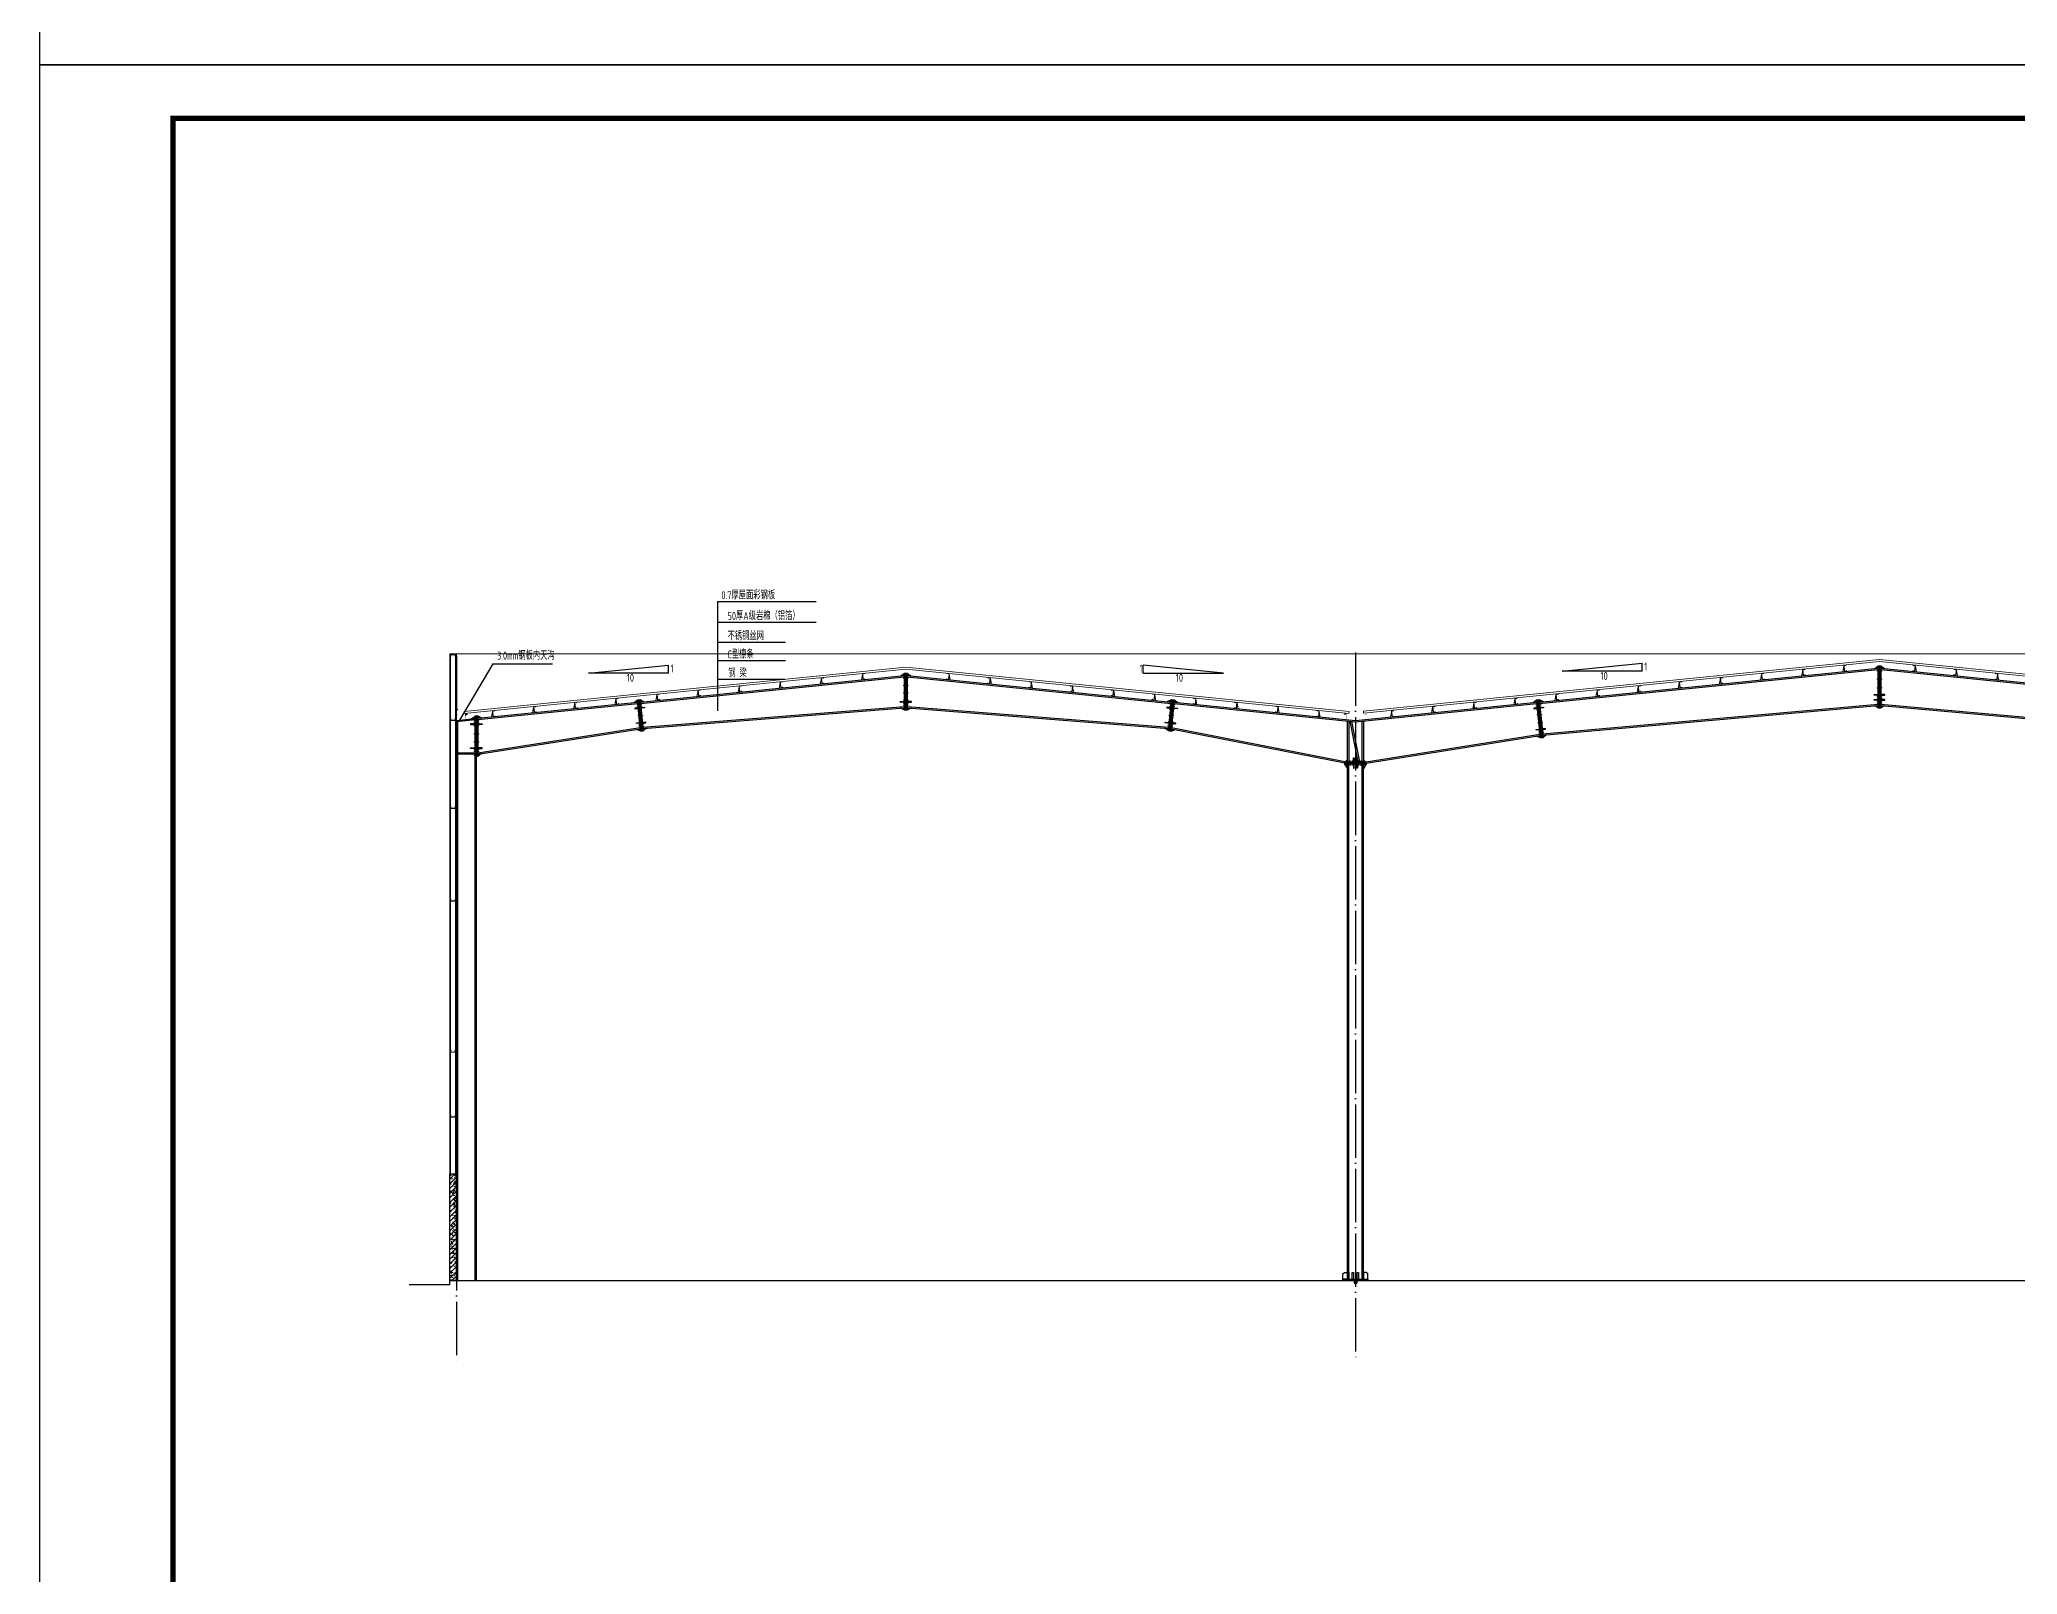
# Model space of a CAD drawing. Extents: x 69728788 to 150676229, y 20164216 to 43663798.
# Drawn here: x 75219157 to 75293299, y 20221766 to 20279316 of the extents above; entities that cross this region are included whole.
import ezdxf

# ---------------------------------------------------------------- set-up
doc = ezdxf.new("R2010")
doc.units = 0
doc.header["$LTSCALE"] = 1000
doc.header["$MEASUREMENT"] = 0
doc.linetypes.add('DOTE', pattern=[2.42, 2, -0.2, 0.02, -0.2])
doc.layers.get('0').update_dxf_attribs({"linetype": 'CONTINUOUS'})
for name, color, linetype, lineweight in [('114', 2, 'CONTINUOUS', 18), ('压型钢板', 136, 'CONTINUOUS', 5), ('填满-深', 8, 'CONTINUOUS', 5), ('檩条', 200, 'CONTINUOUS', 5), ('零部件', 3, 'CONTINUOUS', 5)]:
    doc.layers.add(name, color=color, linetype=linetype, lineweight=lineweight)
for name, color, linetype in [('116', 1, 'CONTINUOUS'), ('14', 2, 'CONTINUOUS'), ('DOTE', 251, 'DOTE'), ('JC', 7, 'CONTINUOUS'), ('PUB_DIM', 3, 'CONTINUOUS'), ('PUB_TEXT', 7, 'CONTINUOUS'), ('PUB_TITLE', 4, 'CONTINUOUS'), ('TEXT', 7, 'CONTINUOUS'), ('外框线', 255, 'CONTINUOUS'), ('文字', 7, 'CONTINUOUS'), ('柱子', 3, 'CONTINUOUS'), ('砖墙', 4, 'CONTINUOUS')]:
    doc.layers.add(name, color=color, linetype=linetype)
doc.styles.add('_HZTXT', font='tssdeng.shx', dxfattribs={"width": 0.8, "bigfont": 'tssdchn.shx'})
doc.styles.add('TSSD_Rein', font='atssdeng.shx', dxfattribs={"width": 0.7, "bigfont": 'atssdchn.shx'})

# ---------------------------------------------------------------- blocks, each defined once
blk = doc.blocks.new('lt')
at = {"layer": '檩条'}
for points in [[(75250103, 20255349), (75250105, 20255329), (75250030, 20255322), (75250008, 20255540), (75250083, 20255548), (75250085, 20255528), (75250080, 20255528), (75250078, 20255542), (75250014, 20255536), (75250035, 20255327), (75250099, 20255333), (75250098, 20255348)], [(75253160, 20255349), (75253158, 20255329), (75253233, 20255322), (75253255, 20255540), (75253180, 20255548), (75253178, 20255528), (75253183, 20255528), (75253184, 20255542), (75253249, 20255536), (75253228, 20255327), (75253163, 20255333), (75253165, 20255348)], [(75242397, 20254578), (75242399, 20254558), (75242325, 20254551), (75242303, 20254770), (75242377, 20254777), (75242379, 20254757), (75242374, 20254757), (75242373, 20254772), (75242308, 20254765), (75242329, 20254556), (75242394, 20254563), (75242392, 20254578)], [(75243938, 20254732), (75243940, 20254713), (75243865, 20254705), (75243843, 20254924), (75243918, 20254931), (75243920, 20254912), (75243915, 20254911), (75243914, 20254926), (75243849, 20254920), (75243870, 20254711), (75243935, 20254717), (75243933, 20254732)], [(75245477, 20254886), (75245479, 20254866), (75245404, 20254859), (75245383, 20255078), (75245457, 20255085), (75245459, 20255065), (75245454, 20255065), (75245453, 20255080), (75245388, 20255073), (75245409, 20254864), (75245474, 20254871), (75245472, 20254886)], [(75247018, 20255040), (75247020, 20255021), (75246945, 20255013), (75246923, 20255232), (75246998, 20255239), (75247000, 20255220), (75246995, 20255219), (75246993, 20255234), (75246929, 20255227), (75246950, 20255019), (75247014, 20255025), (75247013, 20255040)], [(75248560, 20255195), (75248562, 20255175), (75248488, 20255167), (75248466, 20255386), (75248540, 20255394), (75248542, 20255374), (75248537, 20255373), (75248536, 20255388), (75248471, 20255382), (75248492, 20255173), (75248557, 20255179), (75248555, 20255194)], [(75254703, 20255195), (75254701, 20255175), (75254775, 20255167), (75254797, 20255386), (75254722, 20255394), (75254720, 20255374), (75254725, 20255373), (75254727, 20255388), (75254792, 20255382), (75254771, 20255173), (75254706, 20255179), (75254707, 20255194)], [(75256245, 20255040), (75256243, 20255021), (75256318, 20255013), (75256340, 20255232), (75256265, 20255239), (75256263, 20255220), (75256268, 20255219), (75256269, 20255234), (75256334, 20255227), (75256313, 20255019), (75256248, 20255025), (75256250, 20255040)], [(75257786, 20254886), (75257784, 20254866), (75257858, 20254859), (75257880, 20255078), (75257806, 20255085), (75257804, 20255065), (75257809, 20255065), (75257810, 20255080), (75257875, 20255073), (75257854, 20254864), (75257789, 20254871), (75257791, 20254886)], [(75259325, 20254732), (75259323, 20254713), (75259397, 20254705), (75259419, 20254924), (75259345, 20254931), (75259343, 20254912), (75259348, 20254911), (75259349, 20254926), (75259414, 20254920), (75259393, 20254711), (75259328, 20254717), (75259330, 20254732)], [(75260866, 20254578), (75260864, 20254558), (75260938, 20254551), (75260960, 20254770), (75260885, 20254777), (75260884, 20254757), (75260888, 20254757), (75260890, 20254772), (75260955, 20254765), (75260934, 20254556), (75260869, 20254563), (75260871, 20254578)], [(75236234, 20253952), (75236236, 20253932), (75236161, 20253925), (75236139, 20254144), (75236214, 20254151), (75236216, 20254131), (75236211, 20254131), (75236209, 20254146), (75236145, 20254139), (75236166, 20253930), (75236230, 20253937), (75236229, 20253951)], [(75237775, 20254120), (75237777, 20254100), (75237702, 20254092), (75237680, 20254311), (75237755, 20254319), (75237757, 20254299), (75237752, 20254298), (75237750, 20254313), (75237685, 20254307), (75237706, 20254098), (75237771, 20254104), (75237770, 20254119)], [(75239316, 20254270), (75239318, 20254250), (75239243, 20254243), (75239221, 20254462), (75239296, 20254469), (75239298, 20254449), (75239293, 20254449), (75239291, 20254464), (75239227, 20254457), (75239248, 20254248), (75239312, 20254255), (75239311, 20254270)], [(75240857, 20254421), (75240859, 20254401), (75240784, 20254393), (75240762, 20254612), (75240837, 20254620), (75240839, 20254600), (75240834, 20254599), (75240832, 20254614), (75240768, 20254608), (75240789, 20254399), (75240853, 20254405), (75240852, 20254420)], [(75262406, 20254421), (75262404, 20254401), (75262479, 20254393), (75262501, 20254612), (75262426, 20254620), (75262424, 20254600), (75262429, 20254599), (75262430, 20254614), (75262495, 20254608), (75262474, 20254399), (75262409, 20254405), (75262411, 20254420)], [(75263947, 20254270), (75263945, 20254250), (75264020, 20254243), (75264042, 20254462), (75263967, 20254469), (75263965, 20254449), (75263970, 20254449), (75263972, 20254464), (75264036, 20254457), (75264015, 20254248), (75263951, 20254255), (75263952, 20254270)], [(75265488, 20254120), (75265486, 20254100), (75265561, 20254092), (75265583, 20254311), (75265508, 20254319), (75265506, 20254299), (75265511, 20254298), (75265513, 20254313), (75265577, 20254307), (75265556, 20254098), (75265492, 20254104), (75265493, 20254119)], [(75267029, 20253952), (75267027, 20253932), (75267102, 20253925), (75267124, 20254144), (75267049, 20254151), (75267047, 20254131), (75267052, 20254131), (75267053, 20254146), (75267118, 20254139), (75267097, 20253930), (75267033, 20253937), (75267034, 20253951)]]:
    blk.add_lwpolyline(points, close=True, dxfattribs=at)
at = {"layer": '零部件'}
for p, q in [((75250005, 20255510), (75249966, 20255305)), ((75250031, 20255312), (75250010, 20255525)), ((75250016, 20255468), (75250031, 20255312)), ((75253232, 20255312), (75253253, 20255525)), ((75253247, 20255468), (75253232, 20255312)), ((75253257, 20255510), (75253297, 20255305)), ((75242300, 20254739), (75242260, 20254534)), ((75242326, 20254541), (75242304, 20254755)), ((75243841, 20254893), (75243801, 20254689)), ((75243866, 20254695), (75243845, 20254909)), ((75243851, 20254852), (75243866, 20254695)), ((75245380, 20255047), (75245340, 20254842)), ((75245405, 20254849), (75245384, 20255063)), ((75245390, 20255006), (75245405, 20254849)), ((75246920, 20255201), (75246880, 20254997)), ((75246946, 20255003), (75246925, 20255217)), ((75246930, 20255160), (75246946, 20255003)), ((75248463, 20255355), (75248423, 20255151)), ((75248489, 20255157), (75248467, 20255371)), ((75248473, 20255314), (75248489, 20255157)), ((75254774, 20255157), (75254796, 20255371)), ((75254790, 20255314), (75254774, 20255157)), ((75254800, 20255355), (75254840, 20255151)), ((75256317, 20255003), (75256338, 20255217)), ((75256332, 20255160), (75256317, 20255003)), ((75256343, 20255201), (75256382, 20254997)), ((75257857, 20254849), (75257879, 20255063)), ((75257873, 20255006), (75257857, 20254849)), ((75257883, 20255047), (75257923, 20254842)), ((75259396, 20254695), (75259418, 20254909)), ((75259412, 20254852), (75259396, 20254695)), ((75259422, 20254893), (75259462, 20254689)), ((75260937, 20254541), (75260959, 20254755)), ((75260963, 20254739), (75261003, 20254534)), ((75236136, 20254113), (75236096, 20253908)), ((75236162, 20253915), (75236141, 20254128)), ((75237677, 20254280), (75237637, 20254076)), ((75237703, 20254082), (75237682, 20254296)), ((75237687, 20254239), (75237703, 20254082)), ((75239218, 20254431), (75239178, 20254226)), ((75239244, 20254233), (75239223, 20254447)), ((75239228, 20254390), (75239244, 20254233)), ((75240759, 20254581), (75240719, 20254377)), ((75240785, 20254383), (75240764, 20254597)), ((75240769, 20254540), (75240785, 20254383)), ((75242310, 20254698), (75242326, 20254541)), ((75260953, 20254698), (75260937, 20254541)), ((75262478, 20254383), (75262499, 20254597)), ((75262493, 20254540), (75262478, 20254383)), ((75262504, 20254581), (75262543, 20254377)), ((75264019, 20254233), (75264040, 20254447)), ((75264034, 20254390), (75264019, 20254233)), ((75264045, 20254431), (75264084, 20254226)), ((75265560, 20254082), (75265581, 20254296)), ((75265576, 20254239), (75265560, 20254082)), ((75265586, 20254280), (75265626, 20254076)), ((75267101, 20253915), (75267122, 20254128)), ((75267127, 20254113), (75267166, 20253908))]:
    blk.add_line(p, q, dxfattribs=at)
for points in [[(75250003, 20255530), (75250009, 20255530), (75250031, 20255312), (75250025, 20255311)], [(75253259, 20255530), (75253254, 20255530), (75253232, 20255312), (75253238, 20255311)], [(75242298, 20254759), (75242304, 20254760), (75242326, 20254541), (75242320, 20254540)], [(75243839, 20254913), (75243844, 20254914), (75243866, 20254695), (75243860, 20254695)], [(75245378, 20255067), (75245384, 20255068), (75245405, 20254849), (75245399, 20254848)], [(75246918, 20255221), (75246924, 20255222), (75246946, 20255003), (75246940, 20255003)], [(75248461, 20255375), (75248467, 20255376), (75248489, 20255157), (75248483, 20255157)], [(75254802, 20255375), (75254796, 20255376), (75254774, 20255157), (75254780, 20255157)], [(75256344, 20255221), (75256339, 20255222), (75256317, 20255003), (75256323, 20255003)], [(75257885, 20255067), (75257879, 20255068), (75257857, 20254849), (75257863, 20254848)], [(75259424, 20254913), (75259418, 20254914), (75259396, 20254695), (75259402, 20254695)], [(75260965, 20254759), (75260959, 20254760), (75260937, 20254541), (75260943, 20254540)], [(75236134, 20254133), (75236140, 20254133), (75236162, 20253915), (75236156, 20253914)], [(75237675, 20254300), (75237681, 20254301), (75237703, 20254082), (75237697, 20254082)], [(75239216, 20254451), (75239222, 20254452), (75239244, 20254233), (75239238, 20254232)], [(75240757, 20254601), (75240763, 20254602), (75240785, 20254383), (75240779, 20254383)], [(75262505, 20254601), (75262500, 20254602), (75262478, 20254383), (75262484, 20254383)], [(75264047, 20254451), (75264041, 20254452), (75264019, 20254233), (75264025, 20254232)], [(75265588, 20254300), (75265582, 20254301), (75265560, 20254082), (75265566, 20254082)], [(75267129, 20254133), (75267123, 20254133), (75267101, 20253915), (75267107, 20253914)]]:
    blk.add_lwpolyline(points, close=True, dxfattribs=at)

msp = doc.modelspace()

# ---------------------------------------------------------------- hatches: boundary and pattern name
at = {"layer": '填满-深'}
h = msp.add_hatch(dxfattribs=at)
h.set_pattern_fill('钢筋混凝土', color=256, scale=50, style=0)
h.set_pattern_definition([(45, (-216205.88, -58578.23), (-88.38834765, 88.38834765), []), (50, (-216205.88, -58578.23), (358.6300913, -31.3760675), [37.5, -412.5]), (355, (-216205.88, -58578.23), (-69.3756668, 376.0960669), [30, -330]), (100.4514, (-216176, -58580.84), (289.2546909, 344.719771), [31.870095, -350.571056]), (46.1842, (-216205.88, -58478.23), (533.6205243, -82.7595072), [56.25, -618.75]), (96.6356, (-216161.4, -58485.1), (467.3313528, 487.0589355), [47.805144, -525.8565]), (351.1842, (-216205.9, -58478.23), (467.3309726, 487.0593005), [45, -495]), (21, (-216155.88, -58503.23), (298.4535261, -201.3094453), [37.5, -412.5]), (326, (-216155.88, -58503.23), (121.657666, 362.5750225), [30, -330]), (71.4514, (-216131, -58520), (420.1113143, 161.2652484), [31.870095, -350.571056]), (37.5, (-216205.88, -58578.23), (6.07992766, 166.44692692), [0, -326, 0, -335, 0, -331.25]), (7.5, (-216205.88, -58578.23), (131.53476872, 197.20585594), [0, -191, 0, -318.5, 0, -126.25]), (327.5, (-216317.38, -58578.23), (266.91121809, -11.27743587), [0, -125, 0, -390, 0, -517.5]), (317.5, (-216367.38, -58578.23), (291.5930847, 50.0524912), [0, -162.5, 0, -259, 0, -367.5])])
h.paths.add_polyline_path([(75234781, 20236787), (75234766, 20236787), (75234766, 20236727), (75234746, 20236727), (75234746, 20236732), (75234761, 20236732), (75234761, 20236782), (75234571, 20236782), (75234571, 20236732), (75234586, 20236732), (75234586, 20236727), (75234566, 20236727), (75234566, 20236787), (75234531, 20236787), (75234531, 20232787), (75234781, 20232787)])

# ---------------------------------------------------------------- linework, layer by layer
msp.add_line((75279231, 20255636, -749), (75279231, 20255936, -749))
msp.add_line((75279231, 20255636, -749), (75279231, 20255936, -749))
at = {"const_width": 10}
for points in [[(75234831, 20254167), (75234831, 20254187), (75234781, 20254187), (75234781, 20253787), (75235128, 20253821), (75235128, 20254022), (75235181, 20254022), (75235181, 20254002)], [(75268479, 20253786), (75268479, 20253786), (75268479, 20253786), (75268479, 20253786), (75268132, 20253821), (75268132, 20254026), (75268079, 20254026), (75268079, 20254006)], [(75268484, 20253786), (75268484, 20253786), (75268484, 20253786), (75268484, 20253786), (75268830, 20253821), (75268830, 20254026), (75268884, 20254026), (75268884, 20254006)]]:
    msp.add_lwpolyline(points, dxfattribs=at)
for points in [[(75234831, 20254167), (75234831, 20254187), (75234781, 20254187)], [(75235181, 20254002), (75235181, 20254022), (75235128, 20254022), (75235128, 20253969)], [(75268132, 20254026), (75268079, 20254026), (75268079, 20254006)]]:
    msp.add_lwpolyline(points)
at = {"layer": '114', "ltscale": 100}
for p, q in [((75251531, 20255512), (75251731, 20255512)), ((75288031, 20255792), (75288231, 20255792)), ((75288031, 20255651), (75288231, 20255651)), ((75251531, 20255371), (75251731, 20255371)), ((75251531, 20255095), (75251731, 20255095)), ((75251531, 20254819), (75251731, 20254819)), ((75288031, 20255331), (75288231, 20255331)), ((75288031, 20255011), (75288231, 20255011)), ((75241527, 20254506), (75241726, 20254526)), ((75241541, 20254367), (75241740, 20254387)), ((75241548, 20254297), (75241747, 20254317)), ((75241582, 20253963), (75241781, 20253983)), ((75251531, 20254544), (75251731, 20254544)), ((75251531, 20254429), (75251731, 20254429)), ((75251531, 20254359), (75251731, 20254359)), ((75251531, 20254219), (75251731, 20254219)), ((75261482, 20253984), (75261681, 20253964)), ((75261506, 20254218), (75261705, 20254198)), ((75261515, 20254317), (75261714, 20254297)), ((75261522, 20254387), (75261721, 20254367)), ((75261536, 20254526), (75261735, 20254506)), ((75275227, 20254506), (75275426, 20254526)), ((75275241, 20254367), (75275440, 20254387)), ((75275248, 20254297), (75275447, 20254317)), ((75275279, 20253991), (75275478, 20254011)), ((75288031, 20254692), (75288231, 20254692)), ((75288031, 20254622), (75288231, 20254622)), ((75288031, 20254507), (75288231, 20254507)), ((75288031, 20254437), (75288231, 20254437)), ((75288031, 20254297), (75288231, 20254297)), ((75235431, 20253912), (75235631, 20253912)), ((75235431, 20253771), (75235631, 20253771)), ((75235431, 20253701), (75235631, 20253701)), ((75235431, 20253586), (75235631, 20253586)), ((75235431, 20253288), (75235631, 20253288)), ((75241615, 20253628), (75241814, 20253648)), ((75241622, 20253559), (75241821, 20253578)), ((75241636, 20253419), (75241835, 20253439)), ((75261428, 20253441), (75261627, 20253421)), ((75261442, 20253580), (75261641, 20253560)), ((75261449, 20253650), (75261648, 20253630)), ((75261459, 20253749), (75261658, 20253729)), ((75275310, 20253685), (75275509, 20253704)), ((75275340, 20253379), (75275539, 20253399)), ((75275347, 20253310), (75275546, 20253329)), ((75235431, 20252990), (75235631, 20252990)), ((75235431, 20252691), (75235631, 20252691)), ((75235431, 20252621), (75235631, 20252621)), ((75275361, 20253170), (75275560, 20253190)), ((75235431, 20252481), (75235631, 20252481)), ((75268131, 20252091), (75268133, 20252291)), ((75268281, 20252090), (75268283, 20252290)), ((75268356, 20252089), (75268358, 20252289)), ((75268606, 20252086), (75268608, 20252286)), ((75268681, 20252085), (75268683, 20252285)), ((75268831, 20252084), (75268833, 20252284))]:
    msp.add_line(p, q, dxfattribs=at)
at = {"layer": '114', "color": 1, "lineweight": 70, "ltscale": 100}
for p, q in [((75251581, 20255512), (75251681, 20255512)), ((75288081, 20255792), (75288181, 20255792)), ((75288081, 20255651), (75288181, 20255651)), ((75251581, 20255371), (75251681, 20255371)), ((75251581, 20255095), (75251681, 20255095)), ((75251581, 20254819), (75251681, 20254819)), ((75288081, 20255331), (75288181, 20255331)), ((75288081, 20255011), (75288181, 20255011)), ((75241577, 20254511), (75241677, 20254521)), ((75241591, 20254372), (75241691, 20254382)), ((75241598, 20254302), (75241698, 20254312)), ((75241632, 20253968), (75241731, 20253978)), ((75251581, 20254544), (75251681, 20254544)), ((75251581, 20254429), (75251681, 20254429)), ((75251581, 20254359), (75251681, 20254359)), ((75251581, 20254219), (75251681, 20254219)), ((75261532, 20253979), (75261631, 20253969)), ((75261555, 20254213), (75261655, 20254203)), ((75261565, 20254312), (75261665, 20254302)), ((75261572, 20254382), (75261672, 20254372)), ((75261586, 20254521), (75261686, 20254511)), ((75275277, 20254511), (75275377, 20254521)), ((75275291, 20254372), (75275391, 20254382)), ((75275298, 20254302), (75275398, 20254312)), ((75275329, 20253996), (75275428, 20254006)), ((75288081, 20254692), (75288181, 20254692)), ((75288081, 20254622), (75288181, 20254622)), ((75288081, 20254507), (75288181, 20254507)), ((75288081, 20254437), (75288181, 20254437)), ((75288081, 20254297), (75288181, 20254297)), ((75235481, 20253912), (75235581, 20253912)), ((75235481, 20253771), (75235581, 20253771)), ((75235481, 20253701), (75235581, 20253701)), ((75235481, 20253586), (75235581, 20253586)), ((75235481, 20253288), (75235581, 20253288)), ((75241665, 20253633), (75241765, 20253643)), ((75241672, 20253564), (75241771, 20253573)), ((75241686, 20253424), (75241785, 20253434)), ((75261478, 20253436), (75261577, 20253426)), ((75261492, 20253575), (75261591, 20253565)), ((75261498, 20253645), (75261598, 20253635)), ((75261508, 20253744), (75261608, 20253734)), ((75275359, 20253690), (75275459, 20253699)), ((75275390, 20253384), (75275489, 20253394)), ((75275397, 20253315), (75275496, 20253325)), ((75235481, 20252990), (75235581, 20252990)), ((75235481, 20252691), (75235581, 20252691)), ((75235481, 20252621), (75235581, 20252621)), ((75275411, 20253175), (75275510, 20253185)), ((75235481, 20252481), (75235581, 20252481)), ((75268131, 20252141), (75268133, 20252241)), ((75268281, 20252140), (75268283, 20252240)), ((75268356, 20252139), (75268358, 20252239)), ((75268606, 20252136), (75268608, 20252236)), ((75268681, 20252135), (75268683, 20252235)), ((75268831, 20252134), (75268833, 20252234))]:
    msp.add_line(p, q, dxfattribs=at)
at = {"layer": '116'}
for p, q in [((75268431, 20232787), (75268431, 20232687)), ((75268431, 20232687), (75268531, 20232687)), ((75268446, 20232787), (75268446, 20232687)), ((75268516, 20232787), (75268516, 20232687)), ((75268531, 20232787), (75268531, 20232687))]:
    msp.add_line(p, q, dxfattribs=at)
at = {"layer": '14', "ltscale": 100}
for p, q in [((75251442, 20255453), (75251581, 20255557)), ((75251562, 20255465), (75251442, 20255453)), ((75251581, 20255487), (75251562, 20255465)), ((75251581, 20254172), (75251581, 20255557)), ((75251581, 20255557), (75251631, 20255557)), ((75251581, 20255557), (75251581, 20255487)), ((75251631, 20254172), (75251631, 20255557)), ((75251631, 20255557), (75251681, 20255557)), ((75251631, 20255557), (75251631, 20254172)), ((75251681, 20255557), (75251681, 20254172)), ((75251681, 20255487), (75251681, 20255557)), ((75251681, 20255557), (75251821, 20255453)), ((75251701, 20255465), (75251681, 20255487)), ((75251821, 20255453), (75251701, 20255465)), ((75287952, 20255734), (75288081, 20255832)), ((75288062, 20255745), (75287952, 20255734)), ((75288081, 20255767), (75288062, 20255745)), ((75288081, 20254252), (75288081, 20255837)), ((75288081, 20255837), (75288131, 20255837)), ((75288081, 20255832), (75288081, 20255767)), ((75288131, 20254252), (75288131, 20255837)), ((75288131, 20255837), (75288181, 20255837)), ((75288131, 20255837), (75288131, 20254252)), ((75288181, 20255837), (75288181, 20254252)), ((75288181, 20255767), (75288181, 20255832)), ((75288181, 20255832), (75288311, 20255734)), ((75288201, 20255745), (75288181, 20255767)), ((75288311, 20255734), (75288201, 20255745)), ((75287931, 20254737), (75287931, 20254762)), ((75287931, 20254762), (75288081, 20254762)), ((75288081, 20254737), (75287931, 20254737)), ((75288081, 20254762), (75288081, 20254737)), ((75288331, 20254762), (75288181, 20254762)), ((75288181, 20254762), (75288181, 20254737)), ((75288181, 20254737), (75288331, 20254737)), ((75288331, 20254737), (75288331, 20254762)), ((75241447, 20254453), (75241573, 20254556)), ((75241562, 20254465), (75241447, 20254453)), ((75241603, 20254258), (75241473, 20254245)), ((75241473, 20254245), (75241476, 20254220)), ((75241476, 20254220), (75241605, 20254233)), ((75241580, 20254487), (75241562, 20254465)), ((75241573, 20254556), (75241622, 20254561)), ((75241690, 20253379), (75241573, 20254556)), ((75241573, 20254556), (75241580, 20254487)), ((75241605, 20254233), (75241603, 20254258)), ((75241622, 20254561), (75241672, 20254566)), ((75241622, 20254561), (75241740, 20253384)), ((75241740, 20253384), (75241622, 20254561)), ((75241672, 20254566), (75241790, 20253389)), ((75241679, 20254497), (75241672, 20254566)), ((75241672, 20254566), (75241815, 20254490)), ((75241701, 20254479), (75241679, 20254497)), ((75241815, 20254490), (75241701, 20254479)), ((75241702, 20254268), (75241831, 20254281)), ((75241705, 20254243), (75241702, 20254268)), ((75241834, 20254256), (75241705, 20254243)), ((75241831, 20254281), (75241834, 20254256)), ((75251421, 20254474), (75251421, 20254499)), ((75251421, 20254499), (75251581, 20254499)), ((75251581, 20254474), (75251421, 20254474)), ((75251442, 20254253), (75251561, 20254262)), ((75251581, 20254174), (75251442, 20254253)), ((75251561, 20254262), (75251581, 20254244)), ((75251581, 20254499), (75251581, 20254474)), ((75251581, 20254244), (75251581, 20254174)), ((75251631, 20254172), (75251581, 20254172)), ((75251681, 20254172), (75251631, 20254172)), ((75251841, 20254499), (75251681, 20254499)), ((75251681, 20254499), (75251681, 20254474)), ((75251681, 20254474), (75251841, 20254474)), ((75251681, 20254244), (75251701, 20254262)), ((75251821, 20254253), (75251681, 20254174)), ((75251681, 20254174), (75251681, 20254244)), ((75251701, 20254262), (75251821, 20254253)), ((75251841, 20254474), (75251841, 20254499)), ((75261412, 20254283), (75261409, 20254258)), ((75261409, 20254258), (75261558, 20254243)), ((75261561, 20254268), (75261412, 20254283)), ((75261442, 20254491), (75261591, 20254566)), ((75261562, 20254479), (75261442, 20254491)), ((75261473, 20253391), (75261591, 20254566)), ((75261640, 20254561), (75261523, 20253386)), ((75261523, 20253386), (75261640, 20254561)), ((75261558, 20254243), (75261561, 20254268)), ((75261584, 20254497), (75261562, 20254479)), ((75261690, 20254556), (75261573, 20253381)), ((75261591, 20254566), (75261584, 20254497)), ((75261591, 20254566), (75261640, 20254561)), ((75261640, 20254561), (75261690, 20254556)), ((75261658, 20254233), (75261660, 20254258)), ((75261807, 20254218), (75261658, 20254233)), ((75261660, 20254258), (75261810, 20254243)), ((75261683, 20254487), (75261690, 20254556)), ((75261701, 20254465), (75261683, 20254487)), ((75261690, 20254556), (75261820, 20254453)), ((75261820, 20254453), (75261701, 20254465)), ((75261810, 20254243), (75261807, 20254218)), ((75275142, 20254453), (75275273, 20254556)), ((75275262, 20254465), (75275142, 20254453)), ((75275303, 20254258), (75275173, 20254245)), ((75275173, 20254245), (75275176, 20254220)), ((75275176, 20254220), (75275305, 20254233)), ((75275280, 20254487), (75275262, 20254465)), ((75275273, 20254556), (75275322, 20254561)), ((75275415, 20253130), (75275273, 20254556)), ((75275273, 20254556), (75275280, 20254487)), ((75275305, 20254233), (75275303, 20254258)), ((75275322, 20254561), (75275372, 20254566)), ((75275322, 20254561), (75275465, 20253135)), ((75275465, 20253135), (75275322, 20254561)), ((75275372, 20254566), (75275515, 20253140)), ((75275379, 20254497), (75275372, 20254566)), ((75275372, 20254566), (75275520, 20254491)), ((75275401, 20254479), (75275379, 20254497)), ((75275520, 20254491), (75275401, 20254479)), ((75275402, 20254268), (75275531, 20254281)), ((75275405, 20254243), (75275402, 20254268)), ((75275534, 20254256), (75275405, 20254243)), ((75275531, 20254281), (75275534, 20254256)), ((75287931, 20254552), (75287931, 20254577)), ((75287931, 20254577), (75288081, 20254577)), ((75288081, 20254552), (75287931, 20254552)), ((75287952, 20254330), (75288061, 20254340)), ((75288081, 20254257), (75287952, 20254330)), ((75288061, 20254340), (75288081, 20254322)), ((75288081, 20254577), (75288081, 20254552)), ((75288081, 20254322), (75288081, 20254257)), ((75288131, 20254252), (75288081, 20254252)), ((75288181, 20254252), (75288131, 20254252)), ((75288331, 20254577), (75288181, 20254577)), ((75288181, 20254577), (75288181, 20254552)), ((75288181, 20254552), (75288331, 20254552)), ((75288181, 20254322), (75288201, 20254340)), ((75288311, 20254330), (75288181, 20254257)), ((75288181, 20254257), (75288181, 20254322)), ((75288201, 20254340), (75288311, 20254330)), ((75288331, 20254552), (75288331, 20254577)), ((75234781, 20253787), (75235481, 20253857)), ((75235481, 20253806), (75234781, 20253736)), ((75234781, 20253736), (75234781, 20253787)), ((75235481, 20253656), (75235311, 20253656)), ((75235311, 20253656), (75235311, 20253631)), ((75235311, 20253631), (75235481, 20253631)), ((75235342, 20253843), (75235481, 20253947)), ((75235462, 20253855), (75235342, 20253843)), ((75235481, 20253877), (75235462, 20253855)), ((75235481, 20252436), (75235481, 20253959)), ((75235481, 20253959), (75235531, 20253959)), ((75235481, 20253947), (75235481, 20253877)), ((75235481, 20253857), (75235481, 20253806)), ((75235481, 20253631), (75235481, 20253656)), ((75235531, 20253959), (75235531, 20252436)), ((75235531, 20252436), (75235531, 20253959)), ((75235531, 20253959), (75235581, 20253959)), ((75235581, 20253959), (75235581, 20252436)), ((75235581, 20253887), (75235581, 20253957)), ((75235581, 20253957), (75235721, 20253881)), ((75235601, 20253869), (75235581, 20253887)), ((75235581, 20253656), (75235751, 20253656)), ((75235581, 20253631), (75235581, 20253656)), ((75235751, 20253631), (75235581, 20253631)), ((75235721, 20253881), (75235601, 20253869)), ((75235751, 20253656), (75235751, 20253631)), ((75241529, 20253692), (75241658, 20253704)), ((75241531, 20253667), (75241529, 20253692)), ((75241660, 20253680), (75241531, 20253667)), ((75241548, 20253448), (75241662, 20253466)), ((75241690, 20253379), (75241548, 20253448)), ((75241658, 20253704), (75241660, 20253680)), ((75241662, 20253466), (75241683, 20253449)), ((75241683, 20253449), (75241690, 20253379)), ((75241740, 20253384), (75241690, 20253379)), ((75241790, 20253389), (75241740, 20253384)), ((75241887, 20253727), (75241757, 20253714)), ((75241757, 20253714), (75241760, 20253690)), ((75241760, 20253690), (75241889, 20253702)), ((75241783, 20253461), (75241801, 20253482)), ((75241790, 20253391), (75241783, 20253461)), ((75241915, 20253491), (75241790, 20253391)), ((75241801, 20253482), (75241915, 20253491)), ((75241889, 20253702), (75241887, 20253727)), ((75261473, 20253391), (75261343, 20253492)), ((75261343, 20253492), (75261462, 20253482)), ((75261353, 20253701), (75261356, 20253726)), ((75261503, 20253686), (75261353, 20253701)), ((75261356, 20253726), (75261505, 20253711)), ((75261462, 20253482), (75261480, 20253461)), ((75261480, 20253461), (75261473, 20253391)), ((75261523, 20253386), (75261473, 20253391)), ((75261505, 20253711), (75261503, 20253686)), ((75261573, 20253381), (75261523, 20253386)), ((75261572, 20253377), (75261579, 20253447)), ((75261719, 20253440), (75261572, 20253377)), ((75261579, 20253447), (75261601, 20253463)), ((75261601, 20253463), (75261719, 20253440)), ((75261605, 20253701), (75261602, 20253676)), ((75261602, 20253676), (75261751, 20253661)), ((75261754, 20253686), (75261605, 20253701)), ((75261751, 20253661), (75261754, 20253686)), ((75268181, 20252241), (75268181, 20253766)), ((75268181, 20253766), (75268231, 20253761)), ((75268231, 20253761), (75268231, 20252240)), ((75268581, 20252236), (75268281, 20253756)), ((75268281, 20253756), (75268331, 20253751)), ((75268331, 20253751), (75268631, 20252236)), ((75268731, 20253761), (75268781, 20253766)), ((75268731, 20252235), (75268731, 20253761)), ((75268781, 20253766), (75268781, 20252234)), ((75275253, 20253443), (75275383, 20253456)), ((75275256, 20253418), (75275253, 20253443)), ((75275385, 20253431), (75275256, 20253418)), ((75275383, 20253456), (75275385, 20253431)), ((75275612, 20253479), (75275482, 20253466)), ((75275482, 20253466), (75275485, 20253441)), ((75275485, 20253441), (75275614, 20253454)), ((75275645, 20253245), (75275515, 20253143)), ((75275526, 20253234), (75275645, 20253245)), ((75275614, 20253454), (75275612, 20253479)), ((75234831, 20252576), (75235481, 20252576)), ((75234831, 20252526), (75234831, 20252576)), ((75235481, 20252526), (75234831, 20252526)), ((75235311, 20252736), (75235311, 20252761)), ((75235311, 20252761), (75235481, 20252761)), ((75235481, 20252736), (75235311, 20252736)), ((75235481, 20252761), (75235481, 20252736)), ((75235481, 20252576), (75235481, 20252526)), ((75235751, 20252761), (75235581, 20252761)), ((75235581, 20252761), (75235581, 20252736)), ((75235581, 20252736), (75235751, 20252736)), ((75235720, 20252547), (75235581, 20252436)), ((75235581, 20252506), (75235601, 20252529)), ((75235581, 20252436), (75235581, 20252506)), ((75235601, 20252529), (75235720, 20252547)), ((75235751, 20252736), (75235751, 20252761)), ((75275268, 20253198), (75275387, 20253217)), ((75275415, 20253130), (75275268, 20253198)), ((75275387, 20253217), (75275408, 20253200)), ((75275408, 20253200), (75275415, 20253130)), ((75275465, 20253135), (75275415, 20253130)), ((75275515, 20253140), (75275465, 20253135)), ((75275508, 20253212), (75275526, 20253234)), ((75275515, 20253143), (75275508, 20253212)), ((75235531, 20252436), (75235481, 20252436)), ((75235581, 20252436), (75235531, 20252436)), ((75268081, 20252142), (75268082, 20252192)), ((75268881, 20252133), (75268081, 20252142)), ((75268082, 20252242), (75268882, 20252233)), ((75268082, 20252192), (75268082, 20252242)), ((75268882, 20252183), (75268082, 20252192)), ((75268082, 20252192), (75268882, 20252183)), ((75268181, 20251996), (75268086, 20252142)), ((75268086, 20252142), (75268161, 20252141)), ((75268161, 20252141), (75268181, 20252121)), ((75268231, 20252240), (75268181, 20252241)), ((75268181, 20252121), (75268181, 20251996)), ((75268406, 20252138), (75268405, 20251993)), ((75268405, 20251993), (75268430, 20251993)), ((75268431, 20252138), (75268406, 20252138)), ((75268408, 20252238), (75268409, 20252383)), ((75268433, 20252238), (75268408, 20252238)), ((75268409, 20252383), (75268434, 20252383)), ((75268430, 20251993), (75268431, 20252138)), ((75268434, 20252383), (75268433, 20252238)), ((75268530, 20251992), (75268531, 20252137)), ((75268555, 20251992), (75268530, 20251992)), ((75268531, 20252137), (75268556, 20252137)), ((75268534, 20252382), (75268533, 20252237)), ((75268533, 20252237), (75268558, 20252237)), ((75268559, 20252382), (75268534, 20252382)), ((75268556, 20252137), (75268555, 20251992)), ((75268558, 20252237), (75268559, 20252382)), ((75268631, 20252236), (75268581, 20252236)), ((75268781, 20252234), (75268731, 20252235)), ((75268781, 20252114), (75268801, 20252134)), ((75268876, 20252133), (75268781, 20251989)), ((75268781, 20251989), (75268781, 20252114)), ((75268801, 20252134), (75268876, 20252133)), ((75268882, 20252183), (75268881, 20252133)), ((75268882, 20252233), (75268882, 20252183)), ((75268016, 20233032), (75268071, 20233087)), ((75268016, 20232837), (75268016, 20233032)), ((75268016, 20232787), (75268016, 20232837)), ((75268016, 20232837), (75268946, 20232837)), ((75268161, 20232837), (75268016, 20232837)), ((75268946, 20232787), (75268016, 20232787)), ((75268071, 20233087), (75268181, 20233087)), ((75268181, 20232857), (75268161, 20232837)), ((75268181, 20233087), (75268181, 20232857)), ((75268181, 20232837), (75268181, 20233087)), ((75268181, 20233087), (75268231, 20233087)), ((75268231, 20232837), (75268181, 20232837)), ((75268231, 20233087), (75268231, 20232837)), ((75268365, 20232837), (75268365, 20233087)), ((75268365, 20233087), (75268415, 20233087)), ((75268415, 20232837), (75268365, 20232837)), ((75268415, 20233087), (75268415, 20232837)), ((75268548, 20232837), (75268548, 20233087)), ((75268548, 20233087), (75268598, 20233087)), ((75268598, 20232837), (75268548, 20232837)), ((75268598, 20233087), (75268598, 20232837)), ((75268731, 20232837), (75268731, 20233087)), ((75268731, 20233087), (75268781, 20233087)), ((75268781, 20232837), (75268731, 20232837)), ((75268781, 20233087), (75268781, 20232857)), ((75268891, 20233087), (75268781, 20233087)), ((75268781, 20233087), (75268781, 20232837)), ((75268781, 20232857), (75268801, 20232837)), ((75268801, 20232837), (75268946, 20232837)), ((75268946, 20233032), (75268891, 20233087)), ((75268946, 20232837), (75268946, 20233032)), ((75268946, 20232837), (75268946, 20232787))]:
    msp.add_line(p, q, dxfattribs=at)
at = {"layer": 'DOTE'}
for p, q in [((75268481, 20256331), (75268481, 20229787)), ((75234781, 20256193), (75234781, 20229787))]:
    msp.add_line(p, q, dxfattribs=at)
at = {"layer": 'JC'}
for p, q in [((75239731, 20255563, -749), (75242731, 20255863, -749)), ((75242731, 20255563, -749), (75239731, 20255563, -749)), ((75242731, 20255563, -749), (75242731, 20255863, -749)), ((75260532, 20255563, -749), (75260532, 20255863, -749)), ((75263532, 20255563, -749), (75260532, 20255863, -749)), ((75260532, 20255563, -749), (75263532, 20255563, -749)), ((75276231, 20255636, -749), (75279231, 20255936, -749)), ((75279231, 20255636, -749), (75276231, 20255636, -749))]:
    msp.add_line(p, q, dxfattribs=at)
at = {"layer": 'PUB_DIM'}
for p, q in [((75244567, 20258242), (75248263, 20258242)), ((75244567, 20258242), (75244567, 20254151)), ((75244567, 20257477), (75248263, 20257477)), ((75244567, 20256723), (75247123, 20256723)), ((75244567, 20256035), (75247113, 20256035)), ((75244567, 20255331), (75247088, 20255331))]:
    msp.add_line(p, q, dxfattribs=at)
at = {"layer": 'PUB_TITLE'}
for points in [[(75219157, 20278366), (75367757, 20278366), (75367757, 20362366), (75219157, 20362366)], [(75219157, 20194366), (75367757, 20194366), (75367757, 20278366), (75219157, 20278366)]]:
    msp.add_lwpolyline(points, close=True, dxfattribs=at)
at = {"layer": 'PUB_TITLE', "const_width": 200}
msp.add_lwpolyline([(75224157, 20196366), (75365757, 20196366), (75365757, 20276366), (75224157, 20276366)], close=True, dxfattribs=at)
at = {"layer": '压型钢板'}
for p, q in [((75234531, 20256287), (75341131, 20256287)), ((75234566, 20256287), (75234531, 20256287)), ((75234531, 20256287), (75234531, 20236787)), ((75234566, 20256252), (75234746, 20256252)), ((75234566, 20256252), (75234746, 20256252)), ((75234566, 20236787), (75234566, 20256252)), ((75234781, 20256287), (75234746, 20256287)), ((75234746, 20256252), (75234746, 20236787)), ((75234781, 20236787), (75234781, 20256287)), ((75235070, 20254126), (75251631, 20255783)), ((75235077, 20254052), (75251631, 20255707)), ((75268248, 20254121), (75251631, 20255783)), ((75268240, 20254046), (75251631, 20255707)), ((75268784, 20254133), (75288131, 20256068)), ((75268791, 20254058), (75288131, 20255992)), ((75307240, 20254157), (75288131, 20256068)), ((75307232, 20254082), (75288131, 20255992)), ((75235077, 20254052), (75235070, 20254126)), ((75268240, 20254046), (75268248, 20254121)), ((75268791, 20254058), (75268784, 20254133)), ((75234531, 20236787), (75234531, 20236787)), ((75234746, 20236787), (75234746, 20236787))]:
    msp.add_line(p, q, dxfattribs=at)
at = {"layer": '外框线', "const_width": 50}
msp.add_lwpolyline([(75233004, 20232637), (75234531, 20232637), (75234531, 20232787), (75341131, 20232787), (75341131, 20232637), (75341627, 20232637)], dxfattribs=at)
at = {"layer": '文字', "linetype": 'ByBlock', "ltscale": 500}
for q in [(75234898, 20253798), (75238380, 20255905)]:
    msp.add_line((75236143, 20255905), q, dxfattribs=at)
at = {"layer": '柱子', "ltscale": 100}
for p, q in [((75241681, 20254477), (75251581, 20255467)), ((75251681, 20255467), (75261582, 20254477)), ((75275381, 20254477), (75288081, 20255747)), ((75275386, 20254427), (75288081, 20255696)), ((75288181, 20255747), (75300882, 20254477)), ((75288181, 20255696), (75300877, 20254427)), ((75241686, 20254427), (75251581, 20255416)), ((75251681, 20255416), (75261577, 20254427)), ((75235581, 20253867), (75241582, 20254467)), ((75235581, 20253816), (75241587, 20254417)), ((75241776, 20253530), (75251581, 20254314)), ((75241781, 20253481), (75251581, 20254264)), ((75251681, 20254314), (75261487, 20253530)), ((75251681, 20254264), (75261482, 20253481)), ((75261676, 20254417), (75268481, 20253736)), ((75261681, 20254467), (75268481, 20253787)), ((75268481, 20253787), (75275282, 20254467)), ((75268481, 20253736), (75275287, 20254417)), ((75275501, 20253282), (75288081, 20254392)), ((75275506, 20253232), (75288081, 20254342)), ((75288181, 20254392), (75300759, 20253282)), ((75288181, 20254342), (75300754, 20253232)), ((75234781, 20253736), (75234831, 20253741)), ((75234781, 20232787), (75234781, 20253736)), ((75234831, 20232787), (75234831, 20253741)), ((75235581, 20252576), (75241676, 20253519)), ((75235581, 20252526), (75241681, 20253469)), ((75261581, 20253467), (75268082, 20252191)), ((75261586, 20253517), (75268082, 20252242)), ((75268882, 20252233), (75275401, 20253270)), ((75268882, 20252182), (75275406, 20253220)), ((75235481, 20232787), (75235481, 20252436)), ((75235481, 20252436), (75235531, 20252436)), ((75235531, 20232787), (75235531, 20252436)), ((75268181, 20232837), (75268181, 20252141)), ((75268181, 20252141), (75268231, 20252140)), ((75268231, 20232837), (75268231, 20252140)), ((75268731, 20232837), (75268731, 20252135)), ((75268731, 20252135), (75268781, 20252134)), ((75268781, 20232837), (75268781, 20252134))]:
    msp.add_line(p, q, dxfattribs=at)
at = {"layer": '檩条', "lineweight": 0}
for p, q in [((75234566, 20256192), (75234566, 20256252)), ((75234566, 20256252), (75234746, 20256252)), ((75234741, 20256247), (75234571, 20256247)), ((75234571, 20256247), (75234571, 20256247)), ((75234571, 20256247), (75234571, 20256197)), ((75234741, 20256197), (75234741, 20256247)), ((75234746, 20256252), (75234746, 20256192)), ((75234586, 20256192), (75234566, 20256192)), ((75234571, 20256197), (75234586, 20256197)), ((75234586, 20256197), (75234586, 20256192)), ((75234726, 20256192), (75234726, 20256197)), ((75234726, 20256197), (75234741, 20256197)), ((75234746, 20256192), (75234726, 20256192)), ((75234566, 20253787), (75234566, 20253847)), ((75234566, 20253847), (75234586, 20253847)), ((75234746, 20253787), (75234566, 20253787)), ((75234586, 20253842), (75234571, 20253842)), ((75234571, 20253842), (75234571, 20253792)), ((75234571, 20253792), (75234741, 20253792)), ((75234586, 20253847), (75234586, 20253842)), ((75234726, 20253847), (75234746, 20253847)), ((75234726, 20253842), (75234726, 20253847)), ((75234741, 20253842), (75234726, 20253842)), ((75234741, 20253792), (75234741, 20253842)), ((75234741, 20253792), (75234741, 20253792)), ((75234746, 20253847), (75234746, 20253787)), ((75234566, 20250489), (75234566, 20250549)), ((75234566, 20250549), (75234586, 20250549)), ((75234746, 20250489), (75234566, 20250489)), ((75234586, 20250544), (75234571, 20250544)), ((75234571, 20250544), (75234571, 20250494)), ((75234571, 20250494), (75234741, 20250494)), ((75234586, 20250549), (75234586, 20250544)), ((75234726, 20250549), (75234746, 20250549)), ((75234726, 20250544), (75234726, 20250549)), ((75234741, 20250544), (75234726, 20250544)), ((75234741, 20250494), (75234741, 20250544)), ((75234741, 20250494), (75234741, 20250494)), ((75234746, 20250549), (75234746, 20250489)), ((75234566, 20247012), (75234566, 20247072)), ((75234566, 20247072), (75234586, 20247072)), ((75234746, 20247012), (75234566, 20247012)), ((75234586, 20247067), (75234571, 20247067)), ((75234571, 20247067), (75234571, 20247017)), ((75234571, 20247017), (75234741, 20247017)), ((75234586, 20247072), (75234586, 20247067)), ((75234726, 20247072), (75234746, 20247072)), ((75234726, 20247067), (75234726, 20247072)), ((75234741, 20247067), (75234726, 20247067)), ((75234741, 20247017), (75234741, 20247067)), ((75234741, 20247017), (75234741, 20247017)), ((75234746, 20247072), (75234746, 20247012)), ((75234566, 20241350), (75234566, 20241410)), ((75234566, 20241410), (75234586, 20241410)), ((75234586, 20241405), (75234571, 20241405)), ((75234571, 20241405), (75234571, 20241355)), ((75234586, 20241410), (75234586, 20241405)), ((75234726, 20241410), (75234746, 20241410)), ((75234726, 20241405), (75234726, 20241410)), ((75234741, 20241405), (75234726, 20241405)), ((75234741, 20241355), (75234741, 20241405)), ((75234746, 20241410), (75234746, 20241350)), ((75234746, 20241350), (75234566, 20241350)), ((75234571, 20241355), (75234741, 20241355)), ((75234741, 20241355), (75234741, 20241355)), ((75234566, 20238915), (75234566, 20238975)), ((75234566, 20238975), (75234586, 20238975)), ((75234746, 20238915), (75234566, 20238915)), ((75234586, 20238970), (75234571, 20238970)), ((75234571, 20238970), (75234571, 20238920)), ((75234571, 20238920), (75234741, 20238920)), ((75234586, 20238975), (75234586, 20238970)), ((75234726, 20238975), (75234746, 20238975)), ((75234726, 20238970), (75234726, 20238975)), ((75234741, 20238970), (75234726, 20238970)), ((75234741, 20238920), (75234741, 20238970)), ((75234741, 20238920), (75234741, 20238920)), ((75234746, 20238975), (75234746, 20238915)), ((75234566, 20236727), (75234566, 20236787)), ((75234566, 20236787), (75234746, 20236787)), ((75234586, 20236727), (75234566, 20236727)), ((75234741, 20236782), (75234571, 20236782)), ((75234571, 20236782), (75234571, 20236782)), ((75234571, 20236782), (75234571, 20236732)), ((75234571, 20236732), (75234586, 20236732)), ((75234586, 20236732), (75234586, 20236727)), ((75234726, 20236727), (75234726, 20236732)), ((75234726, 20236732), (75234741, 20236732)), ((75234746, 20236727), (75234726, 20236727)), ((75234741, 20236732), (75234741, 20236782)), ((75234746, 20236787), (75234746, 20236727))]:
    msp.add_line(p, q, dxfattribs=at)
at = {"layer": '檩条'}
for points in [[(75283803, 20255349), (75283805, 20255329), (75283730, 20255322), (75283708, 20255540), (75283783, 20255548), (75283785, 20255528), (75283780, 20255528), (75283778, 20255542), (75283714, 20255536), (75283735, 20255327), (75283799, 20255333), (75283798, 20255348)], [(75285345, 20255503), (75285347, 20255483), (75285273, 20255476), (75285251, 20255695), (75285325, 20255702), (75285327, 20255682), (75285322, 20255682), (75285321, 20255697), (75285256, 20255690), (75285277, 20255481), (75285342, 20255488), (75285340, 20255503)], [(75286888, 20255657), (75286890, 20255638), (75286815, 20255630), (75286793, 20255849), (75286868, 20255856), (75286870, 20255837), (75286865, 20255836), (75286863, 20255851), (75286799, 20255844), (75286820, 20255636), (75286884, 20255642), (75286883, 20255657)], [(75289375, 20255657), (75289373, 20255638), (75289448, 20255630), (75289469, 20255849), (75289395, 20255856), (75289393, 20255837), (75289398, 20255836), (75289399, 20255851), (75289464, 20255844), (75289443, 20255636), (75289378, 20255642), (75289380, 20255657)], [(75290917, 20255503), (75290915, 20255483), (75290990, 20255476), (75291012, 20255695), (75290937, 20255702), (75290935, 20255682), (75290940, 20255682), (75290942, 20255697), (75291007, 20255690), (75290986, 20255481), (75290921, 20255488), (75290922, 20255503)], [(75292460, 20255349), (75292458, 20255329), (75292533, 20255322), (75292555, 20255540), (75292480, 20255548), (75292478, 20255528), (75292483, 20255528), (75292484, 20255542), (75292549, 20255536), (75292528, 20255327), (75292463, 20255333), (75292465, 20255348)], [(75276097, 20254578), (75276099, 20254558), (75276025, 20254551), (75276003, 20254770), (75276077, 20254777), (75276079, 20254757), (75276074, 20254757), (75276073, 20254772), (75276008, 20254765), (75276029, 20254556), (75276094, 20254563), (75276092, 20254578)], [(75277638, 20254732), (75277640, 20254713), (75277565, 20254705), (75277543, 20254924), (75277618, 20254931), (75277620, 20254912), (75277615, 20254911), (75277614, 20254926), (75277549, 20254920), (75277570, 20254711), (75277635, 20254717), (75277633, 20254732)], [(75279177, 20254886), (75279179, 20254866), (75279104, 20254859), (75279083, 20255078), (75279157, 20255085), (75279159, 20255065), (75279154, 20255065), (75279153, 20255080), (75279088, 20255073), (75279109, 20254864), (75279174, 20254871), (75279172, 20254886)], [(75280718, 20255040), (75280720, 20255021), (75280645, 20255013), (75280623, 20255232), (75280698, 20255239), (75280700, 20255220), (75280695, 20255219), (75280693, 20255234), (75280629, 20255227), (75280650, 20255019), (75280714, 20255025), (75280713, 20255040)], [(75282260, 20255195), (75282262, 20255175), (75282188, 20255167), (75282166, 20255386), (75282240, 20255394), (75282242, 20255374), (75282237, 20255373), (75282236, 20255388), (75282171, 20255382), (75282192, 20255173), (75282257, 20255179), (75282255, 20255194)], [(75269934, 20253952), (75269936, 20253932), (75269861, 20253925), (75269839, 20254144), (75269914, 20254151), (75269916, 20254131), (75269911, 20254131), (75269909, 20254146), (75269845, 20254139), (75269866, 20253930), (75269930, 20253937), (75269929, 20253951)], [(75271475, 20254120), (75271477, 20254100), (75271402, 20254092), (75271380, 20254311), (75271455, 20254319), (75271457, 20254299), (75271452, 20254298), (75271450, 20254313), (75271385, 20254307), (75271406, 20254098), (75271471, 20254104), (75271470, 20254119)], [(75273016, 20254270), (75273018, 20254250), (75272943, 20254243), (75272921, 20254462), (75272996, 20254469), (75272998, 20254449), (75272993, 20254449), (75272991, 20254464), (75272927, 20254457), (75272948, 20254248), (75273012, 20254255), (75273011, 20254270)], [(75274557, 20254421), (75274559, 20254401), (75274484, 20254393), (75274462, 20254612), (75274537, 20254620), (75274539, 20254600), (75274534, 20254599), (75274532, 20254614), (75274468, 20254608), (75274489, 20254399), (75274553, 20254405), (75274552, 20254420)]]:
    msp.add_lwpolyline(points, close=True, dxfattribs=at)
at = {"layer": '砖墙'}
msp.add_lwpolyline([(75234531, 20236787), (75234781, 20236787), (75234781, 20232787), (75234531, 20232787)], close=True, dxfattribs=at)
at = {"layer": '零部件'}
for p, q in [((75283705, 20255510), (75283666, 20255305)), ((75283731, 20255312), (75283710, 20255525)), ((75283716, 20255468), (75283731, 20255312)), ((75285248, 20255664), (75285208, 20255459)), ((75285274, 20255466), (75285252, 20255680)), ((75285258, 20255623), (75285274, 20255466)), ((75286790, 20255818), (75286751, 20255614)), ((75286816, 20255620), (75286795, 20255834)), ((75286801, 20255777), (75286816, 20255620)), ((75289447, 20255620), (75289468, 20255834)), ((75289462, 20255777), (75289447, 20255620)), ((75289472, 20255818), (75289512, 20255614)), ((75290989, 20255466), (75291010, 20255680)), ((75291005, 20255623), (75290989, 20255466)), ((75291015, 20255664), (75291055, 20255459)), ((75292532, 20255312), (75292553, 20255525)), ((75292547, 20255468), (75292532, 20255312)), ((75292557, 20255510), (75292597, 20255305)), ((75276000, 20254739), (75275960, 20254534)), ((75276026, 20254541), (75276004, 20254755)), ((75277541, 20254893), (75277501, 20254689)), ((75277566, 20254695), (75277545, 20254909)), ((75277551, 20254852), (75277566, 20254695)), ((75279080, 20255047), (75279040, 20254842)), ((75279105, 20254849), (75279084, 20255063)), ((75279090, 20255006), (75279105, 20254849)), ((75280620, 20255201), (75280580, 20254997)), ((75280646, 20255003), (75280625, 20255217)), ((75280630, 20255160), (75280646, 20255003)), ((75282163, 20255355), (75282123, 20255151)), ((75282189, 20255157), (75282167, 20255371)), ((75282173, 20255314), (75282189, 20255157)), ((75269836, 20254113), (75269796, 20253908)), ((75269862, 20253915), (75269841, 20254128)), ((75271377, 20254280), (75271337, 20254076)), ((75271403, 20254082), (75271382, 20254296)), ((75271387, 20254239), (75271403, 20254082)), ((75272918, 20254431), (75272878, 20254226)), ((75272944, 20254233), (75272923, 20254447)), ((75272928, 20254390), (75272944, 20254233)), ((75274459, 20254581), (75274419, 20254377)), ((75274485, 20254383), (75274464, 20254597)), ((75274469, 20254540), (75274485, 20254383)), ((75276010, 20254698), (75276026, 20254541))]:
    msp.add_line(p, q, dxfattribs=at)
for points in [[(75283703, 20255530), (75283709, 20255530), (75283731, 20255312), (75283725, 20255311)], [(75285246, 20255684), (75285252, 20255684), (75285274, 20255466), (75285268, 20255465)], [(75286788, 20255838), (75286794, 20255839), (75286816, 20255620), (75286810, 20255620)], [(75289474, 20255838), (75289468, 20255839), (75289447, 20255620), (75289453, 20255620)], [(75291017, 20255684), (75291011, 20255684), (75290989, 20255466), (75290995, 20255465)], [(75292559, 20255530), (75292553, 20255530), (75292532, 20255312), (75292538, 20255311)], [(75275998, 20254759), (75276004, 20254760), (75276026, 20254541), (75276020, 20254540)], [(75277539, 20254913), (75277544, 20254914), (75277566, 20254695), (75277560, 20254695)], [(75279078, 20255067), (75279084, 20255068), (75279105, 20254849), (75279099, 20254848)], [(75280618, 20255221), (75280624, 20255222), (75280646, 20255003), (75280640, 20255003)], [(75282161, 20255375), (75282167, 20255376), (75282189, 20255157), (75282183, 20255157)], [(75269834, 20254133), (75269840, 20254133), (75269862, 20253915), (75269856, 20253914)], [(75271375, 20254300), (75271381, 20254301), (75271403, 20254082), (75271397, 20254082)], [(75272916, 20254451), (75272922, 20254452), (75272944, 20254233), (75272938, 20254232)], [(75274457, 20254601), (75274463, 20254602), (75274485, 20254383), (75274479, 20254383)]]:
    msp.add_lwpolyline(points, close=True, dxfattribs=at)

# ---------------------------------------------------------------- block references
msp.add_blockref('lt', (0, 0))

# ---------------------------------------------------------------- texts
at = {"layer": 'PUB_TEXT', "style": '_HZTXT', "width": 0.8}
for s, p in [('10', (75241170, 20255234, 2051)), ('1', (75242811, 20255583, 2051)), ('1', (75260394, 20255583, 2051)), ('10', (75261750, 20255234, 2051)), ('10', (75277670, 20255307, 2051)), ('1', (75279311, 20255656, 2051))]:
    msp.add_text(s, height=300, dxfattribs=at).set_placement(p)
at = {"layer": 'TEXT', "ltscale": 99, "style": 'TSSD_Rein', "width": 0.7}
for s, p in [('0.7厚屋面彩钢板', (75244717, 20258332)), ('50厚A级岩棉（铝箔）', (75244948, 20257554)), ('不锈钢丝网', (75244948, 20256800)), ('3.0mm钢板内天沟', (75236307, 20256065)), ('C型檩条', (75244948, 20256111)), ('钢 梁', (75244979, 20255407))]:
    msp.add_text(s, height=300, dxfattribs=at).set_placement(p)

doc.saveas('drawing.dxf')
